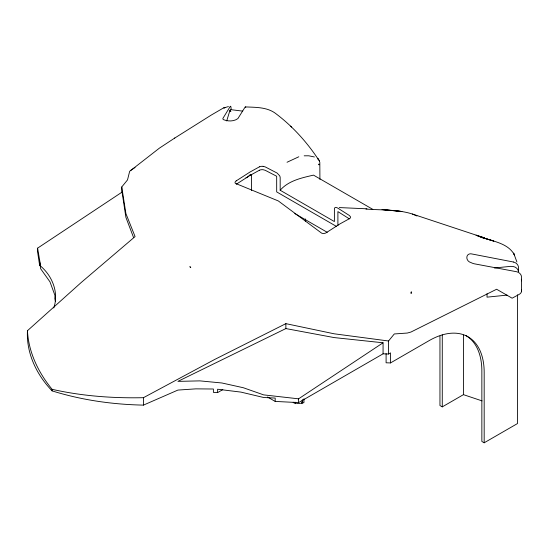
<?xml version="1.0" encoding="UTF-8"?>
<svg xmlns="http://www.w3.org/2000/svg" width="549" height="549" viewBox="0 0 549 549"><rect width="100%" height="100%" fill="white"/><g stroke="black" fill="none" stroke-linecap="round" stroke-linejoin="round"><path stroke-width="0.82" d="M302.149 400.571L302.08 402.616L301.099 403.144M521.543 291.272L521.55 277.355A8.125 6.533 -17 0 0 516.787 271.769L475.345 263.994A8.331 4.838 21.6 0 1 471.042 262.607C464.749 260.988 465.669 251.909 472.71 254.132L513.432 262.017M53.788 307.962C58.983 292.761 52.505 276.291 40.66 266.141L37.6 248.148L122.077 192.095L125.906 217.363L133.599 237.621M226.696 120.938L229.832 110.747A8.125 1.153 -84.2 0 1 230.745 109.889M301.984 402.822L302.135 402.396M245.959 177.814C247.112 177.979 254.736 171.295 247.839 176.792L236.242 184.272M121.761 192.658L121.761 186.962L127.512 179.921L129.667 171.302L159.347 148.182L174.802 137.998M267.548 397.016L275.186 401.422L298.587 402.602L383.065 353.831L388.548 354.016L388.548 340.991L394.299 333.95L407.283 333.051L410.933 332.049L496.619 289.241L512.128 298.196L518.963 294.504A8.201 4.735 0 0 0 521.378 290.064M236.235 180.868A4.063 2.107 -10.6 0 0 235.356 183.345L278.288 200.927L321.659 233.167A4.063 2.834 4.9 0 0 326.133 232.776L339.941 223.903L349.336 218.735A4.097 2.292 7.3 0 0 350.454 216.745L349.336 215.455L337.498 207.92L335.851 207.378L334.965 207.652A3.363 1.942 60 0 0 334.396 209.114L334.396 221.556L280.175 190.249C288.527 180.648 301.648 177.869 313.5 175.124L372.792 209.354M222.798 389.605L217.61 392.597A127.766 73.765 0 0 0 213.389 392.357L213.389 389.008L195.808 388.864L177.903 390.078L143.447 405.114C112.524 404.51 81.657 400.091 52.1 390.881C36.701 374.85 26.222 353.309 27.45 330.718L81.197 282.515L135.081 236.585L125.906 213.588L121.761 186.962M130.813 170.32L135.061 167.466M383.065 342.782L334.108 337.573L285.871 328.577L177.903 381.377L199.911 380.876L221.94 382.989L243.365 387.745L263.63 394.875L298.587 398.828L383.065 342.782L383.065 353.831M174.486 138.211L211.283 115.057L223.093 108.174L228.432 106.561M236.242 180.868L250.049 172.002L259.437 166.834M249.781 175.57L259.437 170.217M249.96 175.097L250.426 175.165M388.548 354.016L390.497 352.883L390.497 362.93L386.098 362.793L386.098 353.59M390.497 362.93L429.078 340.654A77.917 44.984 -60 0 1 484.177 372.469L484.177 442.789L481.857 441.444L481.857 371.131A77.917 44.984 -60 0 0 465.724 335.46M439.955 336.091L439.955 405.533L442.274 406.871L463.452 394.649L482.043 400.887M484.177 442.789L517.508 423.54L517.508 294.786M27.45 330.718C28.575 352.465 38.464 372.675 52.1 389.316C82.034 396.083 112.806 398.348 143.447 397.689L214.57 359.52L285.871 323.649L334.101 333.792L388.548 340.991M287.031 162.257L298.814 156.774M296.076 403.144L295.328 402.993L295.026 402.149M300.447 403.46L296.728 403.46M494.429 268.001L510.433 266.368A8.208 6.595 -17 0 1 518.482 271.666M507.084 295.115L487.025 297.16L487.025 293.729M304.18 155.813L308.751 155.792L314.399 156.973M366.958 208.812L339.296 207.577M245.458 106.911C255.271 107.378 265.936 107.014 274.5 112.655C292.363 125.79 307.68 142.836 319.621 161.399L319.147 160.239M365.936 209.066C381.411 210.267 397.442 209.238 412.423 214.028L484.589 237.937L476.079 235.205C488.342 241.038 507.626 241.471 514.571 255.223L513.59 253.075M382.399 209.629L401.882 211.489L382.008 209.526M231.671 109.766L242.727 111.124M263.136 166.333L265.236 166.903L277.073 173.038L279.606 175.694A3.363 1.942 60 0 1 280.175 177.814L280.175 190.249M485.577 238.499L480.91 237.168L493.798 241.086L486.352 238.726M250.207 174.822L250.68 175.007M412.423 214.028L416.931 215.977M336.427 226.394L276.675 191.896L276.675 176.256L265.236 170.3L263.143 169.723A4.097 1.997 1.1 0 0 259.451 170.224M294.779 213.561L327.231 232.302M349.336 218.852L337.903 211.605L337.903 225.598M290.572 126.146L291.533 127.052M513.898 253.755L516.904 261.976M319.813 162.181L319.923 179.441M55.428 301.147L55.346 297.764L55.346 301.113A127.766 73.765 0 0 0 54.927 298.677L54.927 295.328L49.986 281.863L40.66 268.756L39.645 262.086L39.645 265.435L37.6 251.922L37.6 248.148M285.871 323.649L285.871 328.577M518.517 271.494L518.517 267.761A8.262 6.643 -17 0 0 513.432 262.017M463.452 335.055L463.452 394.649M442.274 334.863L442.274 406.871M305.361 218.921L305.361 221.48M303.954 398.773L303.954 402.184A1.228 0.714 60 0 1 303.082 402.685M302.499 399.658L302.499 403.021A1.228 0.714 60 0 1 301.634 403.522M298.587 398.828L298.587 402.602M275.186 401.422L275.186 398.073L263.63 397.49L240.929 392.103L217.61 389.248L217.61 392.597M251.442 174.493L251.442 190.578M143.447 397.689L143.447 405.114M52.1 389.316L52.1 390.881M245.746 107.446A8.262 1.173 -84.2 0 0 245.094 107.096L237.909 118.57C233.998 121.549 227.89 121.535 223.464 119.648A8.331 2.553 -2.2 0 1 222.976 118.289L230.278 106.348A8.125 1.153 -84.2 0 1 231.115 109.67M259.451 166.841A4.097 1.99 1 0 1 263.136 166.34M521.31 279.235A8.125 6.533 -17 0 1 521.55 280.834M295.54 403.522A1.228 0.714 -60 0 1 294.669 403.021M294.092 402.685A1.228 0.714 -60 0 1 293.221 402.184M411.235 291.951L411.119 293.331L411.235 291.951M224.26 107.769L223.834 107.879L225.097 107.57L224.26 107.769M190.723 267.418L189.947 266.8L190.723 267.418M230.82 111.186L229.832 110.747A8.201 4.886 58.3 0 1 230.82 111.186M318.502 159.272L317.391 158.29L318.777 159.745L318.502 159.272M319.051 164.425L318.962 164L319.079 164.892L319.051 164.425"/></g></svg>
